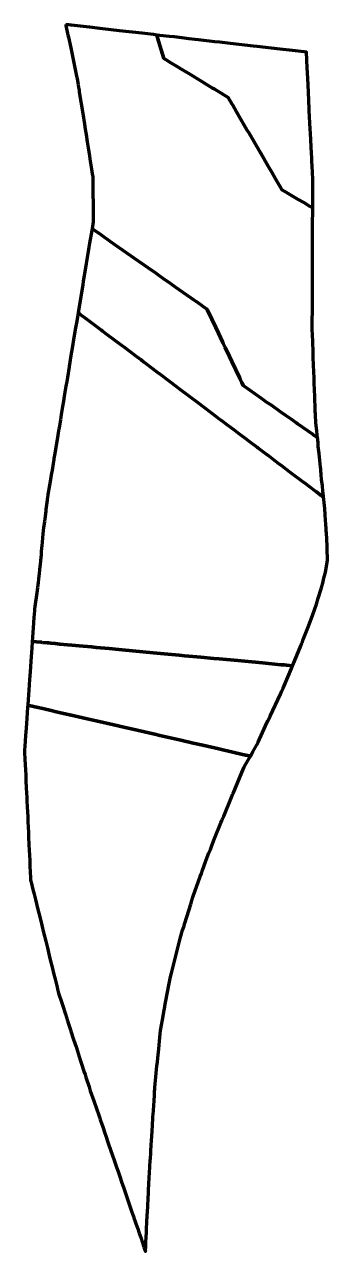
# Model space of a CAD drawing. Header units: metres. Extents: x 808138 to 808203, y 9157112 to 9157373.
import ezdxf

# ---------------------------------------------------------------- set-up
doc = ezdxf.new("R2010")
doc.units = ezdxf.units.M
doc.header["$MEASUREMENT"] = 0
doc.layers.add('2804-21184', color=1, linetype='Continuous')

msp = doc.modelspace()

# ---------------------------------------------------------------- linework, layer by layer
at = {"layer": '2804-21184', "color": 5, "lineweight": 70, "true_color": 0x0000ff}
msp.add_lwpolyline([(808147.05, 9157372.62), (808147.1, 9157372.4), (808147.53, 9157370.37), (808147.62, 9157369.91), (808148.11, 9157367.64), (808148.47, 9157365.91), (808148.63, 9157365.17), (808149, 9157363.43), (808149.38, 9157361.65), (808149.5, 9157361.05), (808149.69, 9157359.88), (808149.8, 9157359.22), (808149.88, 9157358.67), (808149.95, 9157358.21), (808150.67, 9157353.68), (808151.03, 9157351.44), (808151.2, 9157350.37), (808151.37, 9157349.25), (808151.62, 9157347.68), (808151.82, 9157346.4), (808152.09, 9157344.73), (808152.28, 9157343.54), (808152.54, 9157341.86), (808152.69, 9157340.9), (808152.8, 9157340.23), (808152.8, 9157340.19), (808152.82, 9157338.74), (808152.83, 9157337.69), (808152.85, 9157336.19), (808152.87, 9157335.02), (808152.89, 9157333.58), (808152.9, 9157332.51), (808152.92, 9157330.85), (808152.89, 9157330.68), (808152.73, 9157329.68), (808152.66, 9157329.25), (808153.06, 9157328.97), (808154.56, 9157327.92), (808155.47, 9157327.27), (808155.89, 9157326.98), (808156.47, 9157326.57), (808157.67, 9157325.73), (808159.31, 9157324.58), (808161.64, 9157322.95), (808164.57, 9157320.89), (808166.14, 9157319.79), (808167.03, 9157319.17), (808167.82, 9157318.62), (808169.38, 9157317.52), (808170.41, 9157316.8), (808174.41, 9157313.99), (808174.83, 9157313.7), (808174.93, 9157313.63), (808177.1, 9157312.1), (808177.15, 9157312), (808177.22, 9157311.86), (808178.11, 9157309.98), (808178.97, 9157308.17), (808179.55, 9157306.96), (808180.4, 9157305.16), (808180.58, 9157304.78), (808180.97, 9157303.96), (808181.89, 9157302.04), (808182.38, 9157300.99), (808184.02, 9157297.54), (808184.19, 9157297.2), (808184.2, 9157297.17), (808184.5, 9157296.53), (808184.83, 9157295.84), (808184.99, 9157295.73), (808188.6, 9157293.19), (808189.8, 9157292.35), (808190.14, 9157292.11), (808190.81, 9157291.65), (808192.77, 9157290.27), (808193.89, 9157289.48), (808194.91, 9157288.77), (808196.21, 9157287.86), (808196.32, 9157287.78), (808198.57, 9157286.2), (808198.86, 9157286), (808199.59, 9157285.48), (808199.72, 9157285.39), (808200.03, 9157285.18), (808200.63, 9157284.75), (808200.64, 9157284.75), (808200.48, 9157286.18), (808200.29, 9157287.95), (808200.18, 9157289.61), (808200.17, 9157289.85), (808200.15, 9157290.3), (808200.12, 9157291.04), (808199.96, 9157295.32), (808199.94, 9157295.97), (808199.92, 9157296.49), (808199.88, 9157297.59), (808199.84, 9157298.71), (808199.72, 9157301.78), (808199.69, 9157302.61), (808199.67, 9157303.14), (808199.53, 9157306.88), (808199.51, 9157307.58), (808199.51, 9157307.65), (808199.51, 9157308.46), (808199.52, 9157312.92), (808199.53, 9157313.88), (808199.53, 9157314.79), (808199.53, 9157315.67), (808199.55, 9157319.8), (808199.55, 9157320.67), (808199.56, 9157322.98), (808199.56, 9157325.02), (808199.57, 9157325.94), (808199.57, 9157326.95), (808199.58, 9157331.19), (808199.59, 9157332.19), (808199.59, 9157333.61), (808198.95, 9157333.99), (808197.69, 9157334.74), (808196.54, 9157335.42), (808194.03, 9157336.91), (808193.78, 9157337.05), (808193.03, 9157337.49), (808192.79, 9157337.91), (808191.99, 9157339.28), (808191.68, 9157339.81), (808190.94, 9157341.08), (808190.13, 9157342.48), (808188.61, 9157345.1), (808188.53, 9157345.23), (808188.46, 9157345.36), (808186.05, 9157349.5), (808185.6, 9157350.26), (808183.98, 9157353.05), (808183.7, 9157353.53), (808183.41, 9157354.04), (808182.59, 9157355.45), (808182.39, 9157355.79), (808181.63, 9157357.09), (808180.66, 9157357.68), (808178.61, 9157358.92), (808178.28, 9157359.12), (808176.03, 9157360.49), (808173.24, 9157362.18), (808172.74, 9157362.48), (808171.54, 9157363.21), (808170.97, 9157363.56), (808169.06, 9157364.71), (808168.57, 9157365.01), (808167.91, 9157365.41), (808167.38, 9157367.21), (808167.3, 9157367.46), (808167.16, 9157367.93), (808166.82, 9157369.1), (808166.44, 9157370.39), (808165.7, 9157370.48), (808163.34, 9157370.75), (808158.52, 9157371.3), (808156.71, 9157371.51), (808156.18, 9157371.57), (808154.31, 9157371.78), (808152.14, 9157372.03), (808150.22, 9157372.25), (808148.29, 9157372.47), (808148.11, 9157372.49), (808147.75, 9157372.54)], close=True, dxfattribs=at)
at = {"layer": '2804-21184', "color": 254, "lineweight": 70, "true_color": 0xcccccc}
for points in [[(808166.44, 9157370.39), (808166.82, 9157369.1), (808167.16, 9157367.93), (808167.3, 9157367.46), (808167.38, 9157367.21), (808167.91, 9157365.41), (808168.57, 9157365.01), (808169.06, 9157364.71), (808170.97, 9157363.56), (808171.54, 9157363.21), (808172.74, 9157362.48), (808173.24, 9157362.18), (808176.03, 9157360.49), (808178.28, 9157359.12), (808178.61, 9157358.92), (808180.66, 9157357.68), (808181.63, 9157357.09), (808182.39, 9157355.79), (808182.59, 9157355.45), (808183.41, 9157354.04), (808183.7, 9157353.53), (808183.98, 9157353.05), (808185.6, 9157350.26), (808186.05, 9157349.5), (808188.46, 9157345.36), (808188.53, 9157345.23), (808188.61, 9157345.1), (808190.13, 9157342.48), (808190.94, 9157341.08), (808191.68, 9157339.81), (808191.99, 9157339.28), (808192.79, 9157337.91), (808193.03, 9157337.49), (808193.78, 9157337.05), (808194.03, 9157336.91), (808196.54, 9157335.42), (808197.69, 9157334.74), (808198.95, 9157333.99), (808199.59, 9157333.61), (808199.6, 9157336.07), (808199.6, 9157337.07), (808199.6, 9157337.94), (808199.61, 9157339.73), (808199.47, 9157342.59), (808199.42, 9157343.49), (808199.38, 9157344.34), (808199.34, 9157345.18), (808199.12, 9157349.5), (808199.08, 9157350.35), (808198.88, 9157354.33), (808198.83, 9157355.26), (808198.8, 9157355.84), (808198.77, 9157356.47), (808198.68, 9157358.23), (808198.53, 9157361.19), (808198.42, 9157363.4), (808198.25, 9157366.74), (808197.8, 9157366.79), (808195.33, 9157367.08), (808192.68, 9157367.38), (808187.75, 9157367.95), (808186.97, 9157368.04), (808182.08, 9157368.6), (808179.87, 9157368.85), (808178.8, 9157368.97), (808175.3, 9157369.37), (808173.23, 9157369.61), (808171.77, 9157369.78), (808170.13, 9157369.97), (808169.12, 9157370.08)], [(808149.69, 9157311.36), (808150.09, 9157311.06), (808151.91, 9157309.69), (808154.46, 9157307.77), (808154.65, 9157307.63), (808154.79, 9157307.52), (808155.74, 9157306.81), (808158.96, 9157304.38), (808159.41, 9157304.05), (808160.61, 9157303.15), (808162.08, 9157302.04), (808163.07, 9157301.29), (808163.59, 9157300.9), (808164.08, 9157300.53), (808166.54, 9157298.69), (808167.19, 9157298.2), (808168.99, 9157296.84), (808170.77, 9157295.5), (808171.13, 9157295.23), (808173.32, 9157293.59), (808175.24, 9157292.14), (808179.11, 9157289.23), (808179.86, 9157288.66), (808180.19, 9157288.41), (808181.4, 9157287.51), (808181.42, 9157287.49), (808182.95, 9157286.34), (808183.7, 9157285.78), (808184.49, 9157285.18), (808185.04, 9157284.77), (808186.21, 9157283.89), (808187.86, 9157282.65), (808187.9, 9157282.61), (808189.66, 9157281.3), (808190.3, 9157280.81), (808191.41, 9157279.98), (808192.29, 9157279.31), (808193, 9157278.78), (808194.67, 9157277.53), (808196.07, 9157276.47), (808196.31, 9157276.29), (808197.45, 9157275.43), (808198.13, 9157274.92), (808198.78, 9157274.43), (808200.26, 9157273.32), (808200.4, 9157273.22), (808200.81, 9157272.9), (808200.88, 9157272.85), (808201.03, 9157272.74), (808201.26, 9157272.57), (808201.58, 9157272.32), (808201.71, 9157272.22), (808201.91, 9157272.08), (808201.91, 9157272.08), (808201.92, 9157272.07), (808201.92, 9157272.08), (808201.89, 9157272.33), (808201.77, 9157273.36), (808201.66, 9157274.56), (808201.5, 9157275.88), (808201.41, 9157276.9), (808201.38, 9157277.15), (808201.35, 9157277.56), (808201.3, 9157278.13), (808201.26, 9157278.51), (808201.09, 9157279.9), (808200.97, 9157281.4), (808200.79, 9157282.89), (808200.77, 9157283.2), (808200.73, 9157283.72), (808200.69, 9157284.22), (808200.66, 9157284.57), (808200.64, 9157284.75), (808200.63, 9157284.75), (808200.03, 9157285.18), (808199.72, 9157285.39), (808199.59, 9157285.48), (808198.86, 9157286), (808198.57, 9157286.2), (808196.32, 9157287.78), (808196.21, 9157287.86), (808194.91, 9157288.77), (808193.89, 9157289.48), (808192.77, 9157290.27), (808190.81, 9157291.65), (808190.14, 9157292.11), (808189.8, 9157292.35), (808188.6, 9157293.19), (808184.99, 9157295.73), (808184.83, 9157295.84), (808184.5, 9157296.53), (808184.2, 9157297.17), (808184.19, 9157297.2), (808184.02, 9157297.54), (808182.38, 9157300.99), (808181.89, 9157302.04), (808180.97, 9157303.96), (808180.58, 9157304.78), (808180.4, 9157305.16), (808179.55, 9157306.96), (808178.97, 9157308.17), (808178.11, 9157309.98), (808177.22, 9157311.86), (808177.15, 9157312), (808177.1, 9157312.1), (808174.93, 9157313.63), (808174.83, 9157313.7), (808174.41, 9157313.99), (808170.41, 9157316.8), (808169.38, 9157317.52), (808167.82, 9157318.62), (808167.03, 9157319.17), (808166.14, 9157319.79), (808164.57, 9157320.89), (808161.64, 9157322.95), (808159.31, 9157324.58), (808157.67, 9157325.73), (808156.47, 9157326.57), (808155.89, 9157326.98), (808155.47, 9157327.27), (808154.56, 9157327.92), (808153.06, 9157328.97), (808152.66, 9157329.25), (808152.58, 9157328.8), (808152.14, 9157326.15), (808152, 9157325.29), (808151.85, 9157324.38), (808151.42, 9157321.82), (808151.27, 9157320.88), (808150.79, 9157318.04), (808150.66, 9157317.25), (808150.32, 9157315.21), (808149.89, 9157312.56)], [(808139.05, 9157229.1), (808138.97, 9157227.89), (808140.49, 9157227.54), (808141.19, 9157227.38), (808142.5, 9157227.08), (808143.98, 9157226.74), (808145.05, 9157226.5), (808145.63, 9157226.36), (808147.83, 9157225.86), (808147.96, 9157225.83), (808151.62, 9157224.99), (808152.27, 9157224.84), (808153.52, 9157224.56), (808157.27, 9157223.7), (808159.45, 9157223.2), (808162.27, 9157222.55), (808166.33, 9157221.62), (808166.81, 9157221.51), (808167.09, 9157221.45), (808171.55, 9157220.42), (808174.17, 9157219.82), (808176.2, 9157219.36), (808179.6, 9157218.58), (808180.74, 9157218.32), (808181.4, 9157218.17), (808184.36, 9157217.49), (808185.33, 9157217.27), (808185.36, 9157217.26), (808186.14, 9157217.08), (808186.31, 9157217.04), (808186.35, 9157217.03), (808186.86, 9157217.94), (808187.44, 9157218.97), (808187.71, 9157219.44), (808187.98, 9157220.02), (808189.59, 9157223.49), (808190.08, 9157224.52), (808190.53, 9157225.51), (808190.54, 9157225.53), (808192.73, 9157230.23), (808193.05, 9157230.92), (808193.32, 9157231.48), (808193.32, 9157231.48), (808193.52, 9157231.97), (808195.08, 9157235.71), (808195.31, 9157236.26), (808194.02, 9157236.38), (808193.5, 9157236.43), (808193.42, 9157236.44), (808192.84, 9157236.49), (808188.89, 9157236.86), (808186.67, 9157237.07), (808183.64, 9157237.35), (808179.69, 9157237.72), (808178.53, 9157237.83), (808175.78, 9157238.09), (808173.25, 9157238.32), (808172.3, 9157238.41), (808171.18, 9157238.52), (808167.99, 9157238.82), (808165.65, 9157239.04), (808163.44, 9157239.24), (808159.09, 9157239.65), (808158.35, 9157239.72), (808156.32, 9157239.91), (808153.5, 9157240.17), (808152.52, 9157240.26), (808149.95, 9157240.51), (808148.37, 9157240.65), (808147.46, 9157240.74), (808145.81, 9157240.89), (808144.78, 9157240.99), (808143.88, 9157241.07), (808143.4, 9157241.12), (808143.12, 9157241.14), (808142.09, 9157241.24), (808141.94, 9157241.25), (808141.78, 9157241.27), (808139.93, 9157241.44), (808139.83, 9157239.99), (808139.63, 9157237.21), (808139.55, 9157236.06), (808139.47, 9157234.98), (808139.36, 9157233.36), (808139.27, 9157232.21), (808139.19, 9157231.05), (808139.12, 9157230.06)]]:
    msp.add_lwpolyline(points, close=True, dxfattribs=at)
at = {"layer": '2804-21184', "color": 4, "lineweight": 70, "true_color": 0x00ffff}
for points in [[(808139.99, 9157242.25), (808139.93, 9157241.44), (808141.78, 9157241.27), (808141.94, 9157241.25), (808142.09, 9157241.24), (808143.12, 9157241.14), (808143.4, 9157241.12), (808143.88, 9157241.07), (808144.78, 9157240.99), (808145.81, 9157240.89), (808147.46, 9157240.74), (808148.37, 9157240.65), (808149.95, 9157240.51), (808152.52, 9157240.26), (808153.5, 9157240.17), (808156.32, 9157239.91), (808158.35, 9157239.72), (808159.09, 9157239.65), (808163.44, 9157239.24), (808165.65, 9157239.04), (808167.99, 9157238.82), (808171.18, 9157238.52), (808172.3, 9157238.41), (808173.25, 9157238.32), (808175.78, 9157238.09), (808178.53, 9157237.83), (808179.69, 9157237.72), (808183.64, 9157237.35), (808186.67, 9157237.07), (808188.89, 9157236.86), (808192.84, 9157236.49), (808193.42, 9157236.44), (808193.5, 9157236.43), (808194.02, 9157236.38), (808195.31, 9157236.26), (808195.33, 9157236.32), (808195.37, 9157236.4), (808197.08, 9157240.51), (808197.32, 9157241.08), (808197.34, 9157241.14), (808197.6, 9157241.83), (808197.88, 9157242.58), (808198.67, 9157244.68), (808199.6, 9157247.16), (808199.97, 9157248.13), (808200.05, 9157248.36), (808200.38, 9157249.38), (808200.78, 9157250.67), (808201.42, 9157252.65), (808201.55, 9157253.09), (808201.74, 9157253.83), (808201.91, 9157254.52), (808202.06, 9157255.15), (808202.3, 9157256.09), (808202.53, 9157257.47), (808202.66, 9157258.25), (808202.74, 9157258.69), (808202.71, 9157259.61), (808202.69, 9157260.23), (808202.67, 9157260.99), (808202.65, 9157261.72), (808202.58, 9157263.15), (808202.52, 9157264.51), (808202.49, 9157264.91), (808202.43, 9157265.83), (808202.42, 9157265.85), (808202.39, 9157266.48), (808202.35, 9157267.12), (808202.24, 9157268.41), (808202.15, 9157269.62), (808202.02, 9157270.89), (808202.02, 9157270.91), (808201.95, 9157271.71), (808201.92, 9157272.07), (808201.91, 9157272.08), (808201.91, 9157272.08), (808201.71, 9157272.22), (808201.58, 9157272.32), (808201.26, 9157272.57), (808201.03, 9157272.74), (808200.88, 9157272.85), (808200.81, 9157272.9), (808200.4, 9157273.22), (808200.26, 9157273.32), (808198.78, 9157274.43), (808198.13, 9157274.92), (808197.45, 9157275.43), (808196.31, 9157276.29), (808196.07, 9157276.47), (808194.67, 9157277.53), (808193, 9157278.78), (808192.29, 9157279.31), (808191.41, 9157279.98), (808190.3, 9157280.81), (808189.66, 9157281.3), (808187.9, 9157282.61), (808187.86, 9157282.65), (808186.21, 9157283.89), (808185.04, 9157284.77), (808184.49, 9157285.18), (808183.7, 9157285.78), (808182.95, 9157286.34), (808181.42, 9157287.49), (808181.4, 9157287.51), (808180.19, 9157288.41), (808179.86, 9157288.66), (808179.11, 9157289.23), (808175.24, 9157292.14), (808173.32, 9157293.59), (808171.13, 9157295.23), (808170.77, 9157295.5), (808168.99, 9157296.84), (808167.19, 9157298.2), (808166.54, 9157298.69), (808164.08, 9157300.53), (808163.59, 9157300.9), (808163.07, 9157301.29), (808162.08, 9157302.04), (808160.61, 9157303.15), (808159.41, 9157304.05), (808158.96, 9157304.38), (808155.74, 9157306.81), (808154.79, 9157307.52), (808154.65, 9157307.63), (808154.46, 9157307.77), (808151.91, 9157309.69), (808150.09, 9157311.06), (808149.69, 9157311.36), (808149.6, 9157310.84), (808149.32, 9157309.16), (808149.09, 9157307.79), (808148.94, 9157306.85), (808148.74, 9157305.63), (808148.51, 9157304.24), (808148.3, 9157303.01), (808148.1, 9157301.82), (808147.94, 9157300.82), (808147.79, 9157299.92), (808147.77, 9157299.82), (808147.4, 9157297.57), (808147.26, 9157296.71), (808147.1, 9157295.74), (808146.75, 9157293.62), (808146.57, 9157292.55), (808146.37, 9157291.37), (808146.1, 9157289.72), (808145.91, 9157288.59), (808145.63, 9157286.88), (808145.6, 9157286.67), (808145.46, 9157285.83), (808145.29, 9157284.82), (808145.02, 9157283.19), (808144.86, 9157282.25), (808144.67, 9157281.06), (808144.55, 9157280.33), (808144.51, 9157280.12), (808144.37, 9157279.29), (808144.14, 9157277.86), (808143.97, 9157276.86), (808143.81, 9157275.87), (808143.61, 9157274.67), (808143.27, 9157272.67), (808143.15, 9157271.92), (808143.14, 9157271.85), (808143.1, 9157271.49), (808142.85, 9157269.52), (808142.8, 9157269.13), (808142.6, 9157267.48), (808142.53, 9157266.97), (808142.36, 9157265.57), (808142.29, 9157265.05), (808142.09, 9157263.46), (808142.02, 9157262.53), (808141.96, 9157261.86), (808141.85, 9157260.53), (808141.8, 9157259.87), (808141.69, 9157258.6), (808141.68, 9157258.45), (808141.61, 9157257.86), (808141.48, 9157256.63), (808141.4, 9157255.91), (808141.27, 9157254.71), (808141.19, 9157253.94), (808141.14, 9157253.47), (808141.04, 9157252.81), (808140.9, 9157251.76), (808140.49, 9157248.84), (808140.42, 9157248.3), (808140.4, 9157247.97), (808140.29, 9157246.54), (808140.14, 9157244.31), (808140, 9157242.34)], [(808138.29, 9157218.42), (808138.32, 9157217.85), (808138.39, 9157216.4), (808138.44, 9157215.22), (808138.49, 9157214.13), (808138.54, 9157213.03), (808138.6, 9157211.89), (808138.67, 9157210.27), (808138.72, 9157209.26), (808138.77, 9157208.24), (808138.79, 9157207.63), (808138.86, 9157206.19), (808138.9, 9157205.28), (808138.96, 9157204.06), (808139, 9157203.18), (808139.06, 9157201.87), (808139.11, 9157200.89), (808139.15, 9157199.98), (808139.24, 9157198.14), (808139.28, 9157197.13), (808139.34, 9157195.93), (808139.39, 9157194.9), (808139.45, 9157193.61), (808139.45, 9157193.55), (808139.5, 9157192.44), (808139.56, 9157191.15), (808139.59, 9157190.64), (808139.76, 9157189.95), (808140.07, 9157188.7), (808140.32, 9157187.69), (808140.61, 9157186.53), (808141.13, 9157184.43), (808141.52, 9157182.85), (808141.96, 9157181.09), (808142.34, 9157179.55), (808142.81, 9157177.67), (808143.15, 9157176.29), (808143.56, 9157174.64), (808143.85, 9157173.47), (808144.18, 9157172.14), (808144.55, 9157170.64), (808144.73, 9157169.94), (808145.09, 9157168.48), (808145.23, 9157167.93), (808145.34, 9157167.48), (808145.55, 9157166.63), (808146.13, 9157164.83), (808146.36, 9157164.13), (808147, 9157162.15), (808147.22, 9157161.48), (808147.46, 9157160.75), (808148.07, 9157158.87), (808148.16, 9157158.58), (808148.74, 9157156.8), (808149.25, 9157155.24), (808150, 9157152.93), (808150.08, 9157152.66), (808150.29, 9157152.03), (808150.99, 9157149.88), (808151.16, 9157149.36), (808151.35, 9157148.75), (808152.01, 9157146.73), (808152.1, 9157146.47), (808152.29, 9157145.9), (808153.03, 9157143.76), (808153.25, 9157143.12), (808153.44, 9157142.54), (808154.21, 9157140.29), (808154.4, 9157139.76), (808154.47, 9157139.54), (808154.94, 9157138.19), (808155.38, 9157136.91), (808155.58, 9157136.31), (808156.03, 9157134.99), (808156.19, 9157134.52), (808156.6, 9157133.34), (808157, 9157132.15), (808157.36, 9157131.1), (808157.79, 9157129.86), (808158.25, 9157128.51), (808158.54, 9157127.66), (808159, 9157126.33), (808159.32, 9157125.39), (808159.75, 9157124.13), (808160.19, 9157122.85), (808160.56, 9157121.78), (808161.06, 9157120.31), (808161.46, 9157119.16), (808161.63, 9157118.65), (808161.82, 9157118.1), (808161.97, 9157117.66), (808162.37, 9157116.5), (808162.67, 9157115.6), (808163, 9157114.66), (808163.36, 9157113.59), (808163.69, 9157112.63), (808164, 9157111.72), (808164.07, 9157112.95), (808164.11, 9157113.73), (808164.22, 9157115.81), (808164.22, 9157115.91), (808164.23, 9157115.97), (808164.24, 9157116.11), (808164.25, 9157116.28), (808164.27, 9157116.76), (808164.32, 9157117.76), (808164.34, 9157118.35), (808164.37, 9157119.04), (808164.4, 9157119.52), (808164.43, 9157120.05), (808164.51, 9157121.45), (808164.58, 9157122.95), (808164.64, 9157124.17), (808164.66, 9157124.52), (808164.76, 9157126.28), (808164.76, 9157126.29), (808164.81, 9157127.15), (808164.9, 9157128.71), (808164.94, 9157129.43), (808164.96, 9157129.77), (808165.04, 9157131.07), (808165.06, 9157131.47), (808165.13, 9157132.6), (808165.14, 9157132.85), (808165.16, 9157133.11), (808165.23, 9157134.32), (808165.29, 9157135.31), (808165.42, 9157137.22), (808165.58, 9157139.99), (808165.61, 9157140.63), (808165.63, 9157140.81), (808165.85, 9157143.76), (808165.92, 9157144.94), (808165.97, 9157145.78), (808166, 9157146.17), (808166.03, 9157146.6), (808166.29, 9157149.62), (808166.46, 9157151.16), (808166.55, 9157151.98), (808166.65, 9157152.86), (808166.87, 9157154.83), (808167.09, 9157157.24), (808167.16, 9157157.98), (808167.22, 9157158.69), (808167.64, 9157161), (808168.01, 9157163.06), (808168.14, 9157163.77), (808168.15, 9157163.87), (808168.3, 9157164.69), (808169.03, 9157168.73), (808169.2, 9157169.42), (808169.38, 9157170.15), (808169.56, 9157170.88), (808170.63, 9157175.18), (808170.82, 9157175.98), (808171.4, 9157178.29), (808171.93, 9157180.03), (808172.16, 9157180.77), (808172.39, 9157181.51), (808173.65, 9157185.6), (808173.89, 9157186.34), (808174.11, 9157187.08), (808174.16, 9157187.24), (808175.69, 9157191.48), (808175.91, 9157192.08), (808176.16, 9157192.8), (808177.16, 9157195.57), (808177.53, 9157196.49), (808177.83, 9157197.23), (808178.14, 9157198.03), (808178.73, 9157199.5), (808180.06, 9157202.85), (808180.27, 9157203.38), (808180.36, 9157203.59), (808180.66, 9157204.31), (808182.35, 9157208.34), (808182.63, 9157209), (808182.66, 9157209.08), (808183.01, 9157209.92), (808184.55, 9157213.59), (808184.95, 9157214.54), (808185.05, 9157214.77), (808186.32, 9157216.98), (808186.35, 9157217.03), (808186.31, 9157217.04), (808186.14, 9157217.08), (808185.36, 9157217.26), (808185.33, 9157217.27), (808184.36, 9157217.49), (808181.4, 9157218.17), (808180.74, 9157218.32), (808179.6, 9157218.58), (808176.2, 9157219.36), (808174.17, 9157219.82), (808171.55, 9157220.42), (808167.09, 9157221.45), (808166.81, 9157221.51), (808166.33, 9157221.62), (808162.27, 9157222.55), (808159.45, 9157223.2), (808157.27, 9157223.7), (808153.52, 9157224.56), (808152.27, 9157224.84), (808151.62, 9157224.99), (808147.96, 9157225.83), (808147.83, 9157225.86), (808145.63, 9157226.36), (808145.05, 9157226.5), (808143.98, 9157226.74), (808142.5, 9157227.08), (808141.19, 9157227.38), (808140.49, 9157227.54), (808138.97, 9157227.89), (808138.93, 9157227.41), (808138.86, 9157226.36), (808138.76, 9157225.06), (808138.69, 9157224.07), (808138.62, 9157222.98), (808138.61, 9157222.97), (808138.51, 9157221.47), (808138.43, 9157220.31), (808138.34, 9157219.11)]]:
    msp.add_lwpolyline(points, close=True, dxfattribs=at)

doc.saveas('drawing.dxf')
